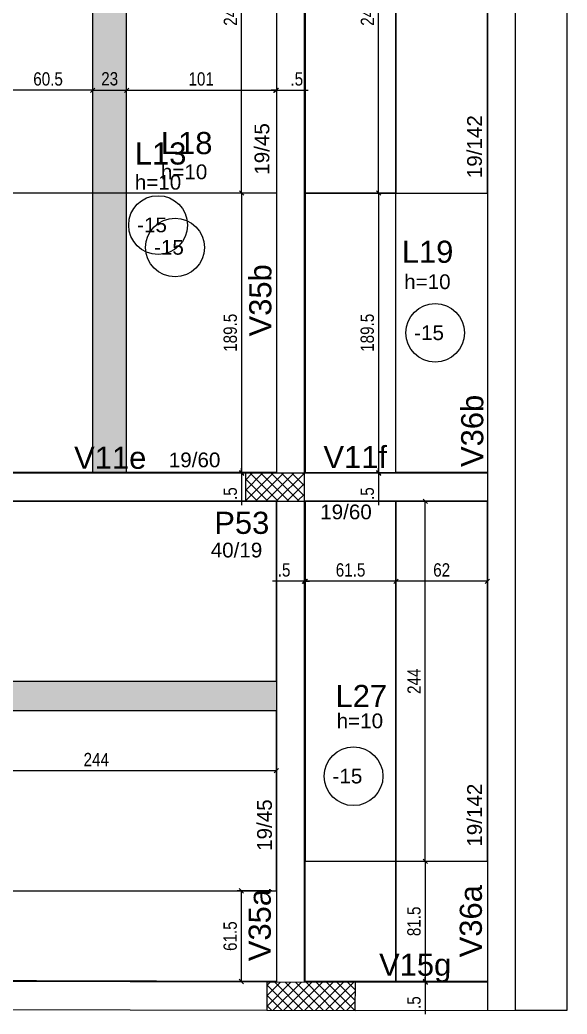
# Model space of a CAD drawing. Header units: millimetres. Extents: x 2332 to 8660, y 363 to 3984.
# Drawn here: x 7612 to 7983, y 1852 to 2526 of the extents above; entities that cross this region are included whole.
import ezdxf

# ---------------------------------------------------------------- set-up
doc = ezdxf.new("R2010")
doc.units = ezdxf.units.MM
for name, color, linetype in [('1', 1, 'Continuous'), ('3', 3, 'Continuous'), ('8', 8, 'Continuous'), ('COTA', 241, 'Continuous'), ('ES-VIGA', 3, 'Continuous'), ('L-D', 2, 'Continuous'), ('L-N', 4, 'Continuous'), ('P-D', 2, 'Continuous'), ('Painéis', 200, 'Continuous'), ('PIL-N', 4, 'Continuous'), ('Pilares', 5, 'Continuous'), ('VIG-D', 2, 'Continuous'), ('VIG-N', 4, 'Continuous')]:
    doc.layers.add(name, color=color, linetype=linetype)
doc.layers.add('Hachura', color=251, linetype='Continuous', lineweight=9)
doc.styles.add('COTA TECNICA-50', font='techl___.ttf', dxfattribs={"height": 9})
doc.styles.get("Standard").update_dxf_attribs({"font": 'arial.ttf'})
doc.dimstyles.new('COTA PAINEL-50', dxfattribs={"dimtxt": 9, "dimasz": 3, "dimexe": 3, "dimexo": 3, "dimgap": 3, "dimtad": 1, "dimdec": 1, "dimzin": 12, "dimdsep": 46, "dimtxsty": 'COTA TECNICA-50', "dimblk1": 'OBLIQUE', "dimblk2": 'OBLIQUE', "dimsah": 1, "dimcen": 0.9, "dimclrd": 4, "dimclre": 4, "dimclrt": 240, "dimadec": 1, "dimazin": 3, "dimtfac": 1, "dimtdec": 1, "dimtmove": 0, "dimatfit": 3, "dimfxl": 1, "dimtolj": 1, "dimtzin": 12, "dimarcsym": 0})

# ---------------------------------------------------------------- blocks, each defined once
blk = doc.blocks.new('_Oblique')
at = {"color": 0, "linetype": 'ByBlock', "lineweight": -2}
blk.add_line((-0.5, -0.5), (0.5, 0.5), dxfattribs=at)
blk = doc.blocks.new('*D23')
at = {"layer": 'COTA', "color": 4, "lineweight": -2, "transparency": 16777216}
blk.add_line((7786.12, 2016.61), (7542.12, 2016.61), dxfattribs=at)
at = {"layer": 'Defpoints', "color": 0, "transparency": 16777216}
for p in [(7542.12, 2016.61), (7542.12, 2016.61), (7786.12, 2016.61)]:
    blk.add_point(p, dxfattribs=at)
at = {"layer": 'COTA', "color": 4, "lineweight": -2, "transparency": 16777216, "xscale": 3, "yscale": 3, "zscale": 3, "rotation": 180}
blk.add_blockref('_Oblique', (7542.12, 2016.61), dxfattribs=at)
at = {"layer": 'COTA', "color": 4, "lineweight": -2, "transparency": 16777216, "xscale": 3, "yscale": 3, "zscale": 3}
blk.add_blockref('_Oblique', (7786.12, 2016.61), dxfattribs=at)
at = {"layer": 'COTA', "color": 240, "transparency": 16777216, "insert": (7664.12, 2024.17), "char_height": 9, "attachment_point": 5, "style": 'COTA TECNICA-50'}
blk.add_mtext('\\A1;244', dxfattribs=at)
blk = doc.blocks.new('*D111')
at = {"layer": 'COTA', "color": 4, "lineweight": -2, "transparency": 16777216}
for p, q in [((7783.17, 1935.18), (7759.47, 1935.18)), ((7762.47, 1873.68), (7762.47, 1935.18)), ((7783.17, 1873.68), (7759.47, 1873.68))]:
    blk.add_line(p, q, dxfattribs=at)
at = {"layer": 'Defpoints', "color": 0, "transparency": 16777216}
for p in [(7762.47, 1935.18), (7786.17, 1935.18), (7786.17, 1873.68)]:
    blk.add_point(p, dxfattribs=at)
at = {"layer": 'COTA', "color": 4, "lineweight": -2, "transparency": 16777216, "xscale": 3, "yscale": 3, "zscale": 3}
for p, rotation in [((7762.47, 1935.18), 90), ((7762.47, 1873.68), 270)]:
    blk.add_blockref('_Oblique', p, dxfattribs=dict(at, rotation=rotation))
at = {"layer": 'COTA', "color": 240, "transparency": 16777216, "insert": (7754.87, 1904.43), "char_height": 9, "attachment_point": 5, "rotation": 90, "style": 'COTA TECNICA-50'}
blk.add_mtext('\\A1;61.5', dxfattribs=at)
blk = doc.blocks.new('*D114')
at = {"layer": 'COTA', "color": 4, "lineweight": -2, "transparency": 16777216}
for p, q in [((7870.17, 2199.22), (7890.05, 2199.22)), ((7887.05, 1955.22), (7887.05, 2199.22)), ((7870.17, 1955.22), (7890.05, 1955.22))]:
    blk.add_line(p, q, dxfattribs=at)
at = {"layer": 'Defpoints', "color": 0, "transparency": 16777216}
for p in [(7867.17, 2199.22), (7887.05, 2199.22), (7867.17, 1955.22)]:
    blk.add_point(p, dxfattribs=at)
at = {"layer": 'COTA', "color": 4, "lineweight": -2, "transparency": 16777216, "xscale": 3, "yscale": 3, "zscale": 3}
for p, rotation in [((7887.05, 2199.22), 90), ((7887.05, 1955.22), 270)]:
    blk.add_blockref('_Oblique', p, dxfattribs=dict(at, rotation=rotation))
at = {"layer": 'COTA', "color": 240, "transparency": 16777216, "insert": (7879.49, 2077.22), "char_height": 9, "attachment_point": 5, "rotation": 90, "style": 'COTA TECNICA-50'}
blk.add_mtext('\\A1;244', dxfattribs=at)
blk = doc.blocks.new('*D115')
at = {"layer": 'COTA', "color": 4, "lineweight": -2, "transparency": 16777216}
for p, q in [((7870.17, 1955.22), (7890.05, 1955.22)), ((7887.05, 1955.22), (7887.05, 1873.7)), ((7870.17, 1873.7), (7890.05, 1873.7))]:
    blk.add_line(p, q, dxfattribs=at)
at = {"layer": 'Defpoints', "color": 0, "transparency": 16777216}
for p in [(7867.17, 1955.22), (7867.17, 1873.7), (7887.05, 1873.7)]:
    blk.add_point(p, dxfattribs=at)
at = {"layer": 'COTA', "color": 4, "lineweight": -2, "transparency": 16777216, "xscale": 3, "yscale": 3, "zscale": 3}
for p, rotation in [((7887.05, 1955.22), 90), ((7887.05, 1873.7), 270)]:
    blk.add_blockref('_Oblique', p, dxfattribs=dict(at, rotation=rotation))
at = {"layer": 'COTA', "color": 240, "transparency": 16777216, "insert": (7879.43, 1914.46), "char_height": 9, "attachment_point": 5, "rotation": 90, "style": 'COTA TECNICA-50'}
blk.add_mtext('\\A1;81.5', dxfattribs=at)
blk = doc.blocks.new('*D29')
at = {"layer": 'COTA', "color": 4, "lineweight": -2, "transparency": 16777216}
for p, q in [((7887.05, 1873.7), (7887.05, 1876.7)), ((7884.05, 1873.17), (7884.05, 1873.17)), ((7887.05, 1873.7), (7887.05, 1873.17)), ((7887.05, 1873.17), (7887.05, 1851.58))]:
    blk.add_line(p, q, dxfattribs=at)
at = {"layer": 'Defpoints', "color": 0, "transparency": 16777216}
for p in [(7887.05, 1873.7), (7887.05, 1873.17), (7887.05, 1873.17)]:
    blk.add_point(p, dxfattribs=at)
at = {"layer": 'COTA', "color": 4, "lineweight": -2, "transparency": 16777216, "xscale": 3, "yscale": 3, "zscale": 3}
for p, rotation in [((7887.05, 1873.7), 270), ((7887.05, 1873.17), 90)]:
    blk.add_blockref('_Oblique', p, dxfattribs=dict(at, rotation=rotation))
at = {"layer": 'COTA', "color": 240, "transparency": 16777216, "insert": (7879.45, 1859.37), "char_height": 9, "attachment_point": 5, "rotation": 90, "style": 'COTA TECNICA-50'}
blk.add_mtext('\\A1;.5', dxfattribs=at)
blk = doc.blocks.new('*D116')
at = {"layer": 'COTA', "color": 4, "lineweight": -2, "transparency": 16777216}
blk.add_line((7929.17, 2145.05), (7867.17, 2145.05), dxfattribs=at)
at = {"layer": 'Defpoints', "color": 0, "transparency": 16777216}
for p in [(7867.17, 2145.05), (7867.17, 2145.05), (7929.17, 2145.05)]:
    blk.add_point(p, dxfattribs=at)
at = {"layer": 'COTA', "color": 4, "lineweight": -2, "transparency": 16777216, "xscale": 3, "yscale": 3, "zscale": 3, "rotation": 180}
blk.add_blockref('_Oblique', (7867.17, 2145.05), dxfattribs=at)
at = {"layer": 'COTA', "color": 4, "lineweight": -2, "transparency": 16777216, "xscale": 3, "yscale": 3, "zscale": 3}
blk.add_blockref('_Oblique', (7929.17, 2145.05), dxfattribs=at)
at = {"layer": 'COTA', "color": 240, "transparency": 16777216, "insert": (7898.17, 2152.65), "char_height": 9, "attachment_point": 5, "style": 'COTA TECNICA-50'}
blk.add_mtext('\\A1;62', dxfattribs=at)
blk = doc.blocks.new('*D117')
at = {"layer": 'COTA', "color": 4, "lineweight": -2, "transparency": 16777216}
blk.add_line((7867.17, 2145.05), (7805.67, 2145.05), dxfattribs=at)
at = {"layer": 'Defpoints', "color": 0, "transparency": 16777216}
for p in [(7805.67, 2145.05), (7805.67, 2145.05), (7867.17, 2145.05)]:
    blk.add_point(p, dxfattribs=at)
at = {"layer": 'COTA', "color": 4, "lineweight": -2, "transparency": 16777216, "xscale": 3, "yscale": 3, "zscale": 3, "rotation": 180}
blk.add_blockref('_Oblique', (7805.67, 2145.05), dxfattribs=at)
at = {"layer": 'COTA', "color": 4, "lineweight": -2, "transparency": 16777216, "xscale": 3, "yscale": 3, "zscale": 3}
blk.add_blockref('_Oblique', (7867.17, 2145.05), dxfattribs=at)
at = {"layer": 'COTA', "color": 240, "transparency": 16777216, "insert": (7836.42, 2152.65), "char_height": 9, "attachment_point": 5, "style": 'COTA TECNICA-50'}
blk.add_mtext('\\A1;61.5', dxfattribs=at)
blk = doc.blocks.new('*D30')
at = {"layer": 'COTA', "color": 4, "lineweight": -2, "transparency": 16777216}
for p, q in [((7805.17, 2145.05), (7783.58, 2145.05)), ((7805.67, 2145.05), (7805.17, 2145.05)), ((7805.67, 2145.05), (7808.67, 2145.05))]:
    blk.add_line(p, q, dxfattribs=at)
at = {"layer": 'Defpoints', "color": 0, "transparency": 16777216}
for p in [(7805.17, 2145.05), (7805.17, 2145.05), (7805.67, 2145.05)]:
    blk.add_point(p, dxfattribs=at)
at = {"layer": 'COTA', "color": 4, "lineweight": -2, "transparency": 16777216, "xscale": 3, "yscale": 3, "zscale": 3}
blk.add_blockref('_Oblique', (7805.17, 2145.05), dxfattribs=at)
at = {"layer": 'COTA', "color": 4, "lineweight": -2, "transparency": 16777216, "xscale": 3, "yscale": 3, "zscale": 3, "rotation": 180}
blk.add_blockref('_Oblique', (7805.67, 2145.05), dxfattribs=at)
at = {"layer": 'COTA', "color": 240, "transparency": 16777216, "insert": (7791.38, 2152.65), "char_height": 9, "attachment_point": 5, "style": 'COTA TECNICA-50'}
blk.add_mtext('\\A1;.5', dxfattribs=at)
blk = doc.blocks.new('*D31')
at = {"layer": 'COTA', "color": 4, "lineweight": -2, "transparency": 16777216}
for p, q in [((7762.56, 2218.72), (7762.56, 2221.72)), ((7762.56, 2218.72), (7762.56, 2218.22)), ((7762.56, 2218.22), (7762.56, 2196.63))]:
    blk.add_line(p, q, dxfattribs=at)
at = {"layer": 'Defpoints', "color": 0, "transparency": 16777216}
for p in [(7762.56, 2218.72), (7762.56, 2218.22), (7762.56, 2218.22)]:
    blk.add_point(p, dxfattribs=at)
at = {"layer": 'COTA', "color": 4, "lineweight": -2, "transparency": 16777216, "xscale": 3, "yscale": 3, "zscale": 3}
for p, rotation in [((7762.56, 2218.72), 270), ((7762.56, 2218.22), 90)]:
    blk.add_blockref('_Oblique', p, dxfattribs=dict(at, rotation=rotation))
at = {"layer": 'COTA', "color": 240, "transparency": 16777216, "insert": (7754.96, 2204.42), "char_height": 9, "attachment_point": 5, "rotation": 90, "style": 'COTA TECNICA-50'}
blk.add_mtext('\\A1;.5', dxfattribs=at)
blk = doc.blocks.new('*D32')
at = {"layer": 'COTA', "color": 4, "lineweight": -2, "transparency": 16777216}
for p, q in [((7785.67, 2477.91), (7782.67, 2477.91)), ((7785.67, 2477.91), (7786.17, 2477.91)), ((7786.17, 2477.91), (7807.77, 2477.91))]:
    blk.add_line(p, q, dxfattribs=at)
at = {"layer": 'Defpoints', "color": 0, "transparency": 16777216}
for p in [(7785.67, 2477.91), (7786.17, 2477.91), (7786.17, 2477.91)]:
    blk.add_point(p, dxfattribs=at)
at = {"layer": 'COTA', "color": 4, "lineweight": -2, "transparency": 16777216, "xscale": 3, "yscale": 3, "zscale": 3}
blk.add_blockref('_Oblique', (7785.67, 2477.91), dxfattribs=at)
at = {"layer": 'COTA', "color": 4, "lineweight": -2, "transparency": 16777216, "xscale": 3, "yscale": 3, "zscale": 3, "rotation": 180}
blk.add_blockref('_Oblique', (7786.17, 2477.91), dxfattribs=at)
at = {"layer": 'COTA', "color": 240, "transparency": 16777216, "insert": (7799.97, 2485.51), "char_height": 9, "attachment_point": 5, "style": 'COTA TECNICA-50'}
blk.add_mtext('\\A1;.5', dxfattribs=at)
blk = doc.blocks.new('*D33')
at = {"layer": 'COTA', "color": 4, "lineweight": -2, "transparency": 16777216}
for p, q in [((7838.54, 2652.22), (7858.42, 2652.22)), ((7855.42, 2408.22), (7855.42, 2652.22)), ((7838.54, 2408.22), (7858.42, 2408.22))]:
    blk.add_line(p, q, dxfattribs=at)
at = {"layer": 'Defpoints', "color": 0, "transparency": 16777216}
for p in [(7835.54, 2652.22), (7855.42, 2652.22), (7835.54, 2408.22)]:
    blk.add_point(p, dxfattribs=at)
at = {"layer": 'COTA', "color": 4, "lineweight": -2, "transparency": 16777216, "xscale": 3, "yscale": 3, "zscale": 3}
for p, rotation in [((7855.42, 2652.22), 90), ((7855.42, 2408.22), 270)]:
    blk.add_blockref('_Oblique', p, dxfattribs=dict(at, rotation=rotation))
at = {"layer": 'COTA', "color": 240, "transparency": 16777216, "insert": (7847.85, 2530.22), "char_height": 9, "attachment_point": 5, "rotation": 90, "style": 'COTA TECNICA-50'}
blk.add_mtext('\\A1;244', dxfattribs=at)
blk = doc.blocks.new('*D35')
at = {"layer": 'COTA', "color": 4, "lineweight": -2, "transparency": 16777216}
for p, q in [((7838.54, 2408.22), (7858.42, 2408.22)), ((7855.42, 2408.22), (7855.42, 2218.72)), ((7838.54, 2218.72), (7858.42, 2218.72))]:
    blk.add_line(p, q, dxfattribs=at)
at = {"layer": 'Defpoints', "color": 0, "transparency": 16777216}
for p in [(7835.54, 2408.22), (7835.54, 2218.72), (7855.42, 2218.72)]:
    blk.add_point(p, dxfattribs=at)
at = {"layer": 'COTA', "color": 4, "lineweight": -2, "transparency": 16777216, "xscale": 3, "yscale": 3, "zscale": 3}
for p, rotation in [((7855.42, 2408.22), 90), ((7855.42, 2218.72), 270)]:
    blk.add_blockref('_Oblique', p, dxfattribs=dict(at, rotation=rotation))
at = {"layer": 'COTA', "color": 240, "transparency": 16777216, "insert": (7847.79, 2313.47), "char_height": 9, "attachment_point": 5, "rotation": 90, "style": 'COTA TECNICA-50'}
blk.add_mtext('\\A1;189.5', dxfattribs=at)
blk = doc.blocks.new('*D70')
at = {"layer": 'COTA', "color": 4, "lineweight": -2, "transparency": 16777216}
for p, q in [((7855.42, 2218.72), (7855.42, 2221.72)), ((7855.42, 2218.72), (7855.42, 2218.22)), ((7855.42, 2218.22), (7855.42, 2196.63))]:
    blk.add_line(p, q, dxfattribs=at)
at = {"layer": 'Defpoints', "color": 0, "transparency": 16777216}
for p in [(7855.42, 2218.72), (7855.42, 2218.22), (7855.42, 2218.22)]:
    blk.add_point(p, dxfattribs=at)
at = {"layer": 'COTA', "color": 4, "lineweight": -2, "transparency": 16777216, "xscale": 3, "yscale": 3, "zscale": 3}
for p, rotation in [((7855.42, 2218.72), 270), ((7855.42, 2218.22), 90)]:
    blk.add_blockref('_Oblique', p, dxfattribs=dict(at, rotation=rotation))
at = {"layer": 'COTA', "color": 240, "transparency": 16777216, "insert": (7847.82, 2204.42), "char_height": 9, "attachment_point": 5, "rotation": 90, "style": 'COTA TECNICA-50'}
blk.add_mtext('\\A1;.5', dxfattribs=at)
blk = doc.blocks.new('*D218')
at = {"layer": 'COTA', "color": 4, "lineweight": -2, "transparency": 16777216}
blk.add_line((7762.56, 2408.22), (7762.56, 2652.22), dxfattribs=at)
at = {"layer": 'Defpoints', "color": 0, "transparency": 16777216}
for p in [(7762.56, 2652.22), (7762.56, 2652.22), (7762.56, 2408.22)]:
    blk.add_point(p, dxfattribs=at)
at = {"layer": 'COTA', "color": 4, "lineweight": -2, "transparency": 16777216, "xscale": 3, "yscale": 3, "zscale": 3}
for p, rotation in [((7762.56, 2652.22), 90), ((7762.56, 2408.22), 270)]:
    blk.add_blockref('_Oblique', p, dxfattribs=dict(at, rotation=rotation))
at = {"layer": 'COTA', "color": 240, "transparency": 16777216, "insert": (7755, 2530.22), "char_height": 9, "attachment_point": 5, "rotation": 90, "style": 'COTA TECNICA-50'}
blk.add_mtext('\\A1;244', dxfattribs=at)
blk = doc.blocks.new('*D219')
at = {"layer": 'COTA', "color": 4, "lineweight": -2, "transparency": 16777216}
blk.add_line((7762.56, 2408.22), (7762.56, 2218.72), dxfattribs=at)
at = {"layer": 'Defpoints', "color": 0, "transparency": 16777216}
for p in [(7762.56, 2408.22), (7762.56, 2218.72), (7762.56, 2218.72)]:
    blk.add_point(p, dxfattribs=at)
at = {"layer": 'COTA', "color": 4, "lineweight": -2, "transparency": 16777216, "xscale": 3, "yscale": 3, "zscale": 3}
for p, rotation in [((7762.56, 2408.22), 90), ((7762.56, 2218.72), 270)]:
    blk.add_blockref('_Oblique', p, dxfattribs=dict(at, rotation=rotation))
at = {"layer": 'COTA', "color": 240, "transparency": 16777216, "insert": (7754.94, 2313.47), "char_height": 9, "attachment_point": 5, "rotation": 90, "style": 'COTA TECNICA-50'}
blk.add_mtext('\\A1;189.5', dxfattribs=at)
blk = doc.blocks.new('*D220')
at = {"layer": 'COTA', "color": 4, "lineweight": -2, "transparency": 16777216}
blk.add_line((7661.68, 2477.91), (7684.68, 2477.91), dxfattribs=at)
at = {"layer": 'Defpoints', "color": 0, "transparency": 16777216}
for p in [(7661.68, 2477.91), (7684.68, 2477.91), (7684.68, 2477.91)]:
    blk.add_point(p, dxfattribs=at)
at = {"layer": 'COTA', "color": 4, "lineweight": -2, "transparency": 16777216, "xscale": 3, "yscale": 3, "zscale": 3, "rotation": 180}
blk.add_blockref('_Oblique', (7661.68, 2477.91), dxfattribs=at)
at = {"layer": 'COTA', "color": 4, "lineweight": -2, "transparency": 16777216, "xscale": 3, "yscale": 3, "zscale": 3}
blk.add_blockref('_Oblique', (7684.68, 2477.91), dxfattribs=at)
at = {"layer": 'COTA', "color": 240, "transparency": 16777216, "insert": (7673.18, 2485.61), "char_height": 9, "attachment_point": 5, "style": 'COTA TECNICA-50'}
blk.add_mtext('\\A1;23', dxfattribs=at)
blk = doc.blocks.new('*D221')
at = {"layer": 'COTA', "color": 4, "lineweight": -2, "transparency": 16777216}
blk.add_line((7684.68, 2477.91), (7785.67, 2477.91), dxfattribs=at)
at = {"layer": 'Defpoints', "color": 0, "transparency": 16777216}
for p in [(7684.68, 2477.91), (7785.67, 2477.91), (7785.67, 2477.91)]:
    blk.add_point(p, dxfattribs=at)
at = {"layer": 'COTA', "color": 4, "lineweight": -2, "transparency": 16777216, "xscale": 3, "yscale": 3, "zscale": 3, "rotation": 180}
blk.add_blockref('_Oblique', (7684.68, 2477.91), dxfattribs=at)
at = {"layer": 'COTA', "color": 4, "lineweight": -2, "transparency": 16777216, "xscale": 3, "yscale": 3, "zscale": 3}
blk.add_blockref('_Oblique', (7785.67, 2477.91), dxfattribs=at)
at = {"layer": 'COTA', "color": 240, "transparency": 16777216, "insert": (7735.18, 2485.5), "char_height": 9, "attachment_point": 5, "style": 'COTA TECNICA-50'}
blk.add_mtext('\\A1;101', dxfattribs=at)
blk = doc.blocks.new('*D222')
at = {"layer": 'COTA', "color": 4, "lineweight": -2, "transparency": 16777216}
for p, q in [((7785.67, 2477.91), (7782.67, 2477.91)), ((7785.67, 2477.91), (7786.17, 2477.91)), ((7786.17, 2477.91), (7807.77, 2477.91))]:
    blk.add_line(p, q, dxfattribs=at)
at = {"layer": 'Defpoints', "color": 0, "transparency": 16777216}
for p in [(7785.67, 2477.91), (7786.17, 2477.91), (7786.17, 2477.91)]:
    blk.add_point(p, dxfattribs=at)
at = {"layer": 'COTA', "color": 4, "lineweight": -2, "transparency": 16777216, "xscale": 3, "yscale": 3, "zscale": 3}
blk.add_blockref('_Oblique', (7785.67, 2477.91), dxfattribs=at)
at = {"layer": 'COTA', "color": 4, "lineweight": -2, "transparency": 16777216, "xscale": 3, "yscale": 3, "zscale": 3, "rotation": 180}
blk.add_blockref('_Oblique', (7786.17, 2477.91), dxfattribs=at)
at = {"layer": 'COTA', "color": 240, "transparency": 16777216, "insert": (7799.97, 2485.51), "char_height": 9, "attachment_point": 5, "style": 'COTA TECNICA-50'}
blk.add_mtext('\\A1;.5', dxfattribs=at)
blk = doc.blocks.new('*D223')
at = {"layer": 'Defpoints', "color": 0, "transparency": 16777216}
for p in [(7601.18, 2477.91), (7601.18, 2477.91), (7661.68, 2477.91)]:
    blk.add_point(p, dxfattribs=at)
at = {"layer": 'Painéis', "color": 4, "lineweight": -2, "transparency": 16777216}
blk.add_line((7661.68, 2477.91), (7601.18, 2477.91), dxfattribs=at)
at = {"layer": 'Painéis', "color": 4, "lineweight": -2, "transparency": 16777216, "xscale": 3, "yscale": 3, "zscale": 3, "rotation": 180}
blk.add_blockref('_Oblique', (7601.18, 2477.91), dxfattribs=at)
at = {"layer": 'Painéis', "color": 4, "lineweight": -2, "transparency": 16777216, "xscale": 3, "yscale": 3, "zscale": 3}
blk.add_blockref('_Oblique', (7661.68, 2477.91), dxfattribs=at)
at = {"layer": 'Painéis', "color": 240, "transparency": 16777216, "insert": (7631.43, 2485.51), "char_height": 9, "attachment_point": 5, "style": 'COTA TECNICA-50'}
blk.add_mtext('\\A1;60.5', dxfattribs=at)

msp = doc.modelspace()

# ---------------------------------------------------------------- hatches: boundary and pattern name
at = {"layer": 'Hachura', "linetype": 'ByBlock'}
h = msp.add_hatch(color=256, dxfattribs=at)
h.dxf.hatch_style = 1
h.paths.add_polyline_path([(7684.68, 2652.22), (7661.68, 2652.22), (7661.68, 2218.72), (7684.68, 2218.72)])
h = msp.add_hatch(color=256, dxfattribs=at)
h.dxf.hatch_style = 1
h.paths.add_polyline_path([(7786.12, 2077.22), (7786.12, 2057.18), (7542.12, 2057.18), (7542.12, 2077.22)])

# ---------------------------------------------------------------- linework, layer by layer
at = {"layer": '1', "linetype": 'Continuous'}
for p, q in [((7929.17, 2473.8), (7929.17, 2473.8)), ((7948.17, 2473.8), (7948.17, 2473.8)), ((7929.17, 2391.8), (7929.17, 2391.8)), ((7983.17, 2343.8), (7983.17, 2343.8)), ((7983.17, 2343.8), (7983.17, 2343.8)), ((7983.17, 2331.8), (7983.17, 2331.8)), ((7805.17, 2264.44), (7805.17, 2264.44)), ((7805.17, 2264.44), (7805.17, 2264.44)), ((7613.17, 2218.22), (7613.17, 2218.22)), ((7613.17, 2218.22), (7613.17, 2218.22)), ((7765.17, 2218.22), (7765.17, 2218.22)), ((7765.17, 2218.22), (7765.17, 2218.22)), ((7765.17, 2200.28), (7766.24, 2199.22)), ((7929.17, 2186.05), (7929.17, 2186.05)), ((7948.17, 2186.05), (7948.17, 2186.05)), ((7929.17, 2104.05), (7929.17, 2104.05)), ((7983.17, 2056.05), (7983.17, 2056.05)), ((7983.17, 2056.05), (7983.17, 2056.05)), ((7983.17, 2044.05), (7983.17, 2044.05)), ((7779.67, 1873.2), (7779.67, 1873.2)), ((7779.63, 1854.25), (7779.63, 1854.25)), ((7779.63, 1854.25), (7779.63, 1854.25)), ((7839.63, 1854.11), (7839.63, 1854.11)), ((7839.63, 1854.11), (7839.63, 1854.11)), ((7948.17, 1854.23), (7983.17, 1854.23)), ((7948.17, 1853.85), (7948.17, 1853.85)), ((7948.17, 1853.85), (7948.17, 1853.85)), ((7983.17, 1854.23), (7983.17, 1854.23)), ((7983.17, 1853.76), (7983.17, 1853.76))]:
    msp.add_line(p, q, dxfattribs=at)
at = {"layer": '3', "linetype": 'Continuous'}
for centre in [(7705.99, 2386.49), (7717.46, 2371.31), (7893.76, 2313.42), (7838.43, 2012.86)]:
    msp.add_circle(centre, 19.93, dxfattribs=at)
at = {"layer": '8', "linetype": 'Continuous'}
for p, q in [((7765.17, 2199.5), (7783.89, 2218.22)), ((7765.17, 2206.57), (7776.82, 2218.22)), ((7765.17, 2213.65), (7769.75, 2218.22)), ((7768.45, 2218.22), (7787.45, 2199.22)), ((7771.96, 2199.22), (7790.96, 2218.22)), ((7775.52, 2218.22), (7794.52, 2199.22)), ((7779.03, 2199.22), (7798.03, 2218.22)), ((7782.59, 2218.22), (7801.59, 2199.22)), ((7786.1, 2199.22), (7805.1, 2218.22)), ((7789.66, 2218.22), (7805.17, 2202.71)), ((7796.73, 2218.22), (7805.17, 2209.78)), ((7803.81, 2218.22), (7805.17, 2216.85)), ((7765.17, 2214.42), (7780.38, 2199.22)), ((7793.17, 2199.22), (7805.17, 2211.22)), ((7765.17, 2207.35), (7773.31, 2199.22)), ((7785.17, 2208.72), (7785.17, 2208.72)), ((7800.24, 2199.22), (7805.17, 2204.15)), ((7779.63, 1856.84), (7796.03, 1873.16)), ((7779.65, 1863.91), (7788.96, 1873.18)), ((7779.67, 1870.98), (7781.89, 1873.19)), ((7779.67, 1871.47), (7796.9, 1854.16)), ((7784.06, 1854.19), (7803.1, 1873.14)), ((7785.02, 1873.19), (7803.97, 1854.14)), ((7791.13, 1854.17), (7810.17, 1873.13)), ((7792.09, 1873.17), (7811.04, 1854.12)), ((7798.2, 1854.16), (7817.25, 1873.11)), ((7799.16, 1873.15), (7818.11, 1854.11)), ((7805.27, 1854.14), (7824.32, 1873.09)), ((7806.23, 1873.14), (7825.18, 1854.09)), ((7812.34, 1854.12), (7831.39, 1873.08)), ((7813.3, 1873.12), (7832.25, 1854.07)), ((7819.41, 1854.1), (7838.46, 1873.06)), ((7820.37, 1873.1), (7839.33, 1854.06)), ((7826.48, 1854.09), (7839.66, 1867.2)), ((7827.44, 1873.09), (7839.64, 1860.83)), ((7834.51, 1873.07), (7839.66, 1867.9)), ((7779.65, 1864.4), (7789.83, 1854.18)), ((7809.65, 1863.63), (7809.65, 1863.63)), ((7779.63, 1857.33), (7782.76, 1854.19)), ((7833.56, 1854.07), (7839.64, 1860.13))]:
    msp.add_line(p, q, dxfattribs=at)
at = {"layer": 'ES-VIGA'}
for p, q in [((7983.17, 1854.23), (7983.17, 3124.21)), ((7929.17, 2218.22), (7929.17, 2199.22)), ((7929.17, 2199.22), (7929.17, 2199.22)), ((7929.17, 2199.22), (7929.17, 2199.22))]:
    msp.add_line(p, q, dxfattribs=at)
for points in [[(7948.17, 2208.72), (7948.17, 2661.72)], [(7786.17, 2652.22), (7786.17, 2218.22)], [(7805.17, 2218.22), (7805.17, 2652.22)], [(7929.17, 2652.22), (7929.17, 2218.22)], [(7765.17, 2218.22), (7601.17, 2218.22)], [(7929.17, 2218.22), (7805.17, 2218.22)], [(7948.17, 1854.23), (7948.17, 2208.72)], [(7601.17, 2199.22), (7765.17, 2199.22)], [(7786.17, 2199.22), (7786.17, 1873.15)], [(7805.17, 2199.22), (7929.17, 2199.22)], [(7805.17, 1873.11), (7805.17, 2199.22)], [(7929.17, 2199.22), (7929.17, 1854.2)], [(7779.67, 1873.2), (7131.21, 1874.92)], [(7929.17, 1873.27), (7839.67, 1873.06)], [(7131.16, 1855.92), (7779.63, 1854.2)], [(7839.63, 1854.06), (7948.17, 1854.23)]]:
    msp.add_lwpolyline(points, dxfattribs=at)
at = {"layer": 'Painéis'}
for p, q in [((7661.68, 2218.72), (7661.68, 2652.22)), ((7684.68, 2218.72), (7684.68, 2652.22)), ((7785.68, 2408.22), (7601.18, 2408.22)), ((7786.17, 2218.72), (7601.17, 2218.72))]:
    msp.add_line(p, q, dxfattribs=at)
for points in [[(7805.67, 2408.22), (7867.17, 2408.22), (7867.17, 2652.22), (7805.67, 2652.22)], [(7867.17, 2408.22), (7929.17, 2408.22), (7929.17, 2652.22), (7867.17, 2652.22)], [(7867.17, 2408.22), (7805.67, 2408.22), (7805.67, 2218.72), (7867.17, 2218.72)], [(7867.17, 2408.22), (7929.17, 2408.22), (7929.17, 2218.72), (7867.17, 2218.72)], [(7786.12, 2077.22), (7786.12, 2199.22), (7542.12, 2199.22), (7542.12, 2077.22)], [(7805.67, 1955.22), (7867.17, 1955.22), (7867.17, 2199.22), (7805.67, 2199.22)], [(7867.17, 1955.22), (7929.17, 1955.22), (7929.17, 2199.22), (7867.17, 2199.22)], [(7786.12, 2077.22), (7786.12, 2057.18), (7542.12, 2057.18), (7542.12, 2077.22)], [(7786.12, 1935.18), (7786.12, 2057.18), (7542.12, 2057.18), (7542.12, 1935.18)], [(7805.67, 1955.22), (7867.17, 1955.22), (7867.17, 1873.7), (7805.67, 1873.64)], [(7867.17, 1955.22), (7929.17, 1955.22), (7929.17, 1873.77), (7867.17, 1873.7)], [(7542.12, 1935.18), (7786.17, 1935.18), (7786.17, 1873.68), (7542.12, 1874.33)]]:
    msp.add_lwpolyline(points, close=True, dxfattribs=at)
at = {"layer": 'Pilares'}
for points in [[(7765.17, 2199.22), (7805.17, 2199.22), (7805.17, 2218.22), (7765.17, 2218.22), (7765.17, 2199.22)], [(7779.63, 1854.2), (7839.63, 1854.06), (7839.67, 1873.06), (7779.67, 1873.2), (7779.63, 1854.2)]]:
    msp.add_lwpolyline(points, dxfattribs=at)

# ---------------------------------------------------------------- texts
at = {"layer": '3', "linetype": 'Continuous'}
for p in [(7691.78, 2381.6), (7703.24, 2366.42), (7879.54, 2308.53), (7824.21, 2007.97)]:
    msp.add_text('-15', height=10, dxfattribs=at).set_placement(p)
at = {"layer": 'L-D', "linetype": 'Continuous'}
for p in [(7707.87, 2417.59), (7690.21, 2410.53), (7872.75, 2343.09), (7827.01, 2045.38)]:
    msp.add_text('h=10', height=10, dxfattribs=at).set_placement(p)
at = {"layer": 'L-N', "linetype": 'Continuous'}
for s, p in [('L18', (7707.87, 2434.59)), ('L13', (7690.21, 2427.53)), ('L19', (7871.14, 2360.9)), ('L27', (7826.22, 2059.77))]:
    msp.add_text(s, height=15, dxfattribs=at).set_placement(p)
at = {"layer": 'P-D', "linetype": 'Continuous'}
msp.add_text('40/19', height=10, dxfattribs=at).set_placement((7741.65, 2161.17))
at = {"layer": 'PIL-N', "linetype": 'Continuous'}
msp.add_text('P53', height=15, dxfattribs=at).set_placement((7744.09, 2177.14))
at = {"layer": 'VIG-D', "linetype": 'Continuous'}
for s, p in [('19/142', (7925.42, 2418.28)), ('19/45', (7781.36, 2420.62)), ('19/142', (7925.42, 1965.08)), ('19/45', (7783.1, 1962.22))]:
    msp.add_text(s, height=10, rotation=90, dxfattribs=at).set_placement(p)
for p in [(7713.25, 2222.31), (7815.85, 2187.05)]:
    msp.add_text('19/60', height=10, dxfattribs=at).set_placement(p)
at = {"layer": 'VIG-N', "linetype": 'Continuous'}
for s, rotation, p in [('V35b', 90, (7782.74, 2311)), ('V36b', 90, (7926.36, 2222.5)), ('V35a', 90, (7782.36, 1887.47)), ('V36a', 90, (7925.42, 1890.08)), ('V15g', 359.87, (7855.72, 1877.67))]:
    msp.add_text(s, height=15, rotation=rotation, dxfattribs=at).set_placement(p)
for s, p in [('V11e', (7649.08, 2221.27)), ('V11f', (7818.04, 2221.74))]:
    msp.add_text(s, height=15, dxfattribs=at).set_placement(p)

# ---------------------------------------------------------------- dimensions: what is measured, and where the dimension line sits
at = {"layer": 'COTA'}
for base, p1, p2, picture, middle in [((7762.56, 2652.22), (7762.56, 2408.22), (7762.56, 2652.22), '*D218', (7755, 2530.22)), ((7855.42, 2652.22), (7835.54, 2408.22), (7835.54, 2652.22), '*D33', (7847.85, 2530.22)), ((7762.56, 2218.72), (7762.56, 2408.22), (7762.56, 2218.72), '*D219', (7754.94, 2313.47)), ((7855.42, 2218.72), (7835.54, 2408.22), (7835.54, 2218.72), '*D35', (7847.79, 2313.47)), ((7762.56, 2218.22), (7762.56, 2218.72), (7762.56, 2218.22), '*D31', (7754.96, 2204.42)), ((7855.42, 2218.22), (7855.42, 2218.72), (7855.42, 2218.22), '*D70', (7847.82, 2204.42)), ((7887.05, 2199.22), (7867.17, 1955.22), (7867.17, 2199.22), '*D114', (7879.49, 2077.22)), ((7887.05, 1873.7), (7867.17, 1955.22), (7867.17, 1873.7), '*D115', (7879.43, 1914.46)), ((7762.47, 1935.18), (7786.17, 1873.68), (7786.17, 1935.18), '*D111', (7754.87, 1904.43)), ((7887.05, 1873.17), (7887.05, 1873.7), (7887.05, 1873.17), '*D29', (7879.45, 1859.37))]:
    dim = msp.add_linear_dim(base=base, p1=p1, p2=p2, angle=90, dimstyle='COTA PAINEL-50', dxfattribs=at)
    dim.commit()
    dim.dimension.update_dxf_attribs({"geometry": picture, "text_midpoint": middle})
for base, p1, p2, picture, middle in [((7684.68, 2477.91), (7661.68, 2477.91), (7684.68, 2477.91), '*D220', (7673.18, 2485.61)), ((7785.67, 2477.91), (7684.68, 2477.91), (7785.67, 2477.91), '*D221', (7735.18, 2485.5)), ((7786.17, 2477.91), (7785.67, 2477.91), (7786.17, 2477.91), '*D32', (7799.97, 2485.51)), ((7786.17, 2477.91), (7785.67, 2477.91), (7786.17, 2477.91), '*D222', (7799.97, 2485.51)), ((7805.17, 2145.05), (7805.67, 2145.05), (7805.17, 2145.05), '*D30', (7791.38, 2152.65)), ((7805.67, 2145.05), (7867.17, 2145.05), (7805.67, 2145.05), '*D117', (7836.42, 2152.65)), ((7867.17, 2145.05), (7929.17, 2145.05), (7867.17, 2145.05), '*D116', (7898.17, 2152.65)), ((7542.12, 2016.61), (7786.12, 2016.61), (7542.12, 2016.61), '*D23', (7664.12, 2024.17))]:
    dim = msp.add_linear_dim(base=base, p1=p1, p2=p2, dimstyle='COTA PAINEL-50', dxfattribs=at)
    dim.commit()
    dim.dimension.update_dxf_attribs({"geometry": picture, "text_midpoint": middle})
at = {"layer": 'Painéis'}
dim = msp.add_linear_dim(base=(7601.18, 2477.91), p1=(7661.68, 2477.91), p2=(7601.18, 2477.91), dimstyle='COTA PAINEL-50', dxfattribs=at)
dim.commit()
dim.dimension.update_dxf_attribs({"geometry": '*D223', "text_midpoint": (7631.43, 2485.51)})

doc.saveas('drawing.dxf')
